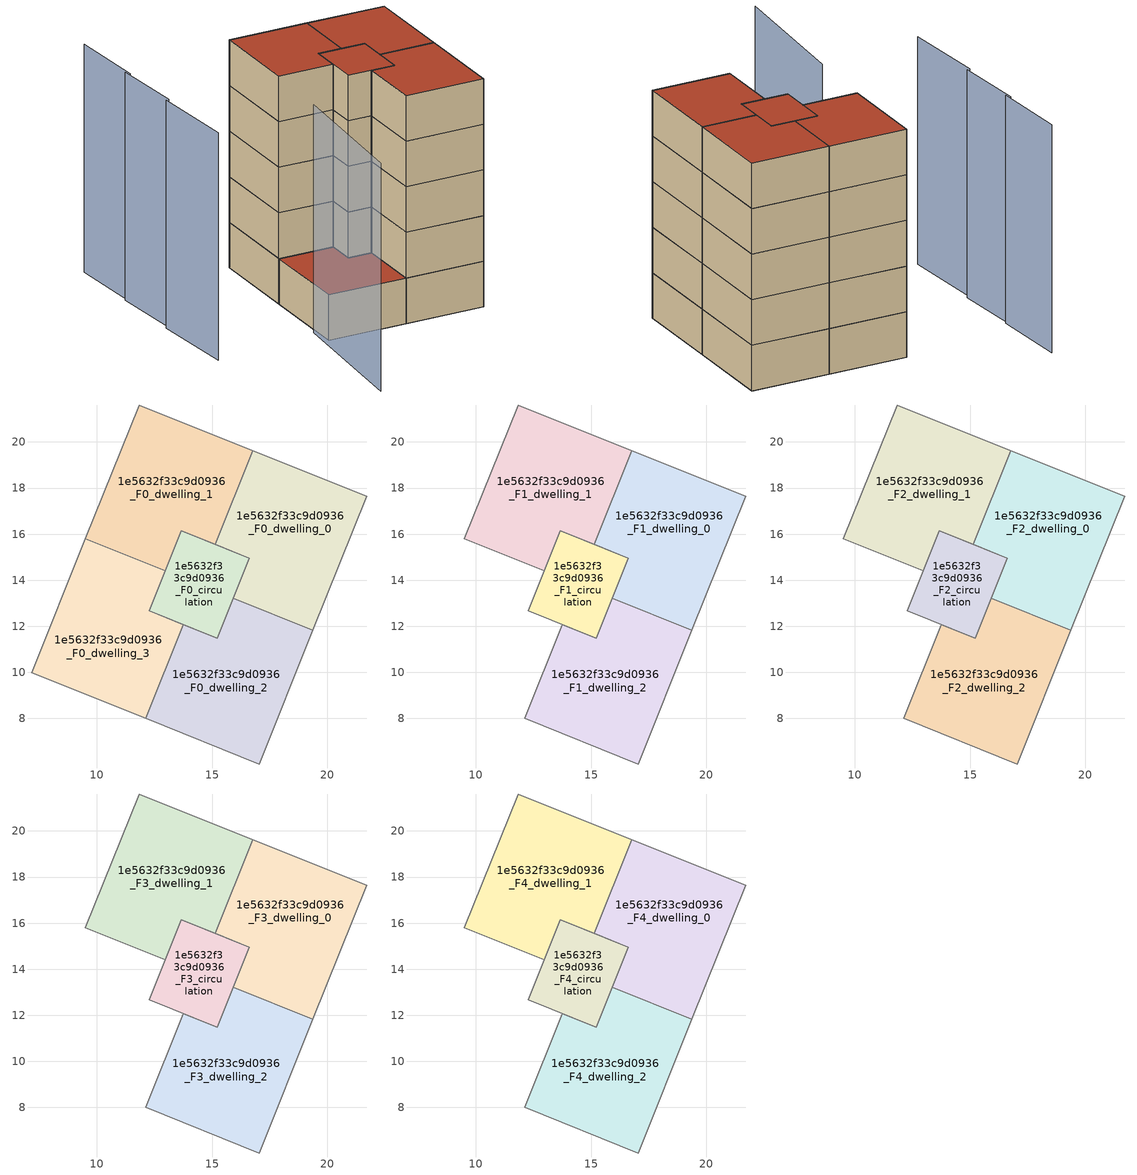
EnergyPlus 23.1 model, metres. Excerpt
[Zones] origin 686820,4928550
1e5632f33c9d0936_F0_dwelling_0
 floor ground (EU_floor_Construction): 19.38,11.83 21.72,17.64 16.78,19.62 15.15,15.56 16.63,14.96 15.93,13.22 z0
 wall adiabatic (EU_wall_Construction): 15.93,13.22 16.63,14.96 15.15,15.56 / 16.78,19.62 21.72,17.64 19.38,11.83 z0:3
 wall to 1e5632f33c9d0936_F0_dwelling_2 (EU_wall_Construction): 19.38,11.83 15.93,13.22 z0:3
 wall to 1e5632f33c9d0936_F0_dwelling_1 (EU_wall_Construction): 15.15,15.56 16.78,19.62 z0:3
1e5632f33c9d0936_F0_dwelling_1
 floor ground (EU_floor_Construction): 15.15,15.56 16.78,19.62 11.84,21.61 9.51,15.8 12.96,14.41 13.66,16.15 z0
 wall adiabatic (EU_wall_Construction): 15.15,15.56 13.66,16.15 12.96,14.41 / 9.51,15.8 11.84,21.61 16.78,19.62 z0:3
 wall to 1e5632f33c9d0936_F0_dwelling_3 (EU_wall_Construction): 12.96,14.41 9.51,15.8 z0:3
1e5632f33c9d0936_F0_dwelling_2
 floor ground (EU_floor_Construction): 17.05,6.02 19.38,11.83 15.93,13.22 15.23,11.48 13.75,12.07 12.11,8 z0
 wall adiabatic (EU_wall_Construction): 19.38,11.83 17.05,6.02 12.11,8 / 13.75,12.07 15.23,11.48 15.93,13.22 z0:3
 wall to 1e5632f33c9d0936_F0_dwelling_3 (EU_wall_Construction): 12.11,8 13.75,12.07 z0:3
1e5632f33c9d0936_F0_dwelling_3
 floor ground (EU_floor_Construction): 12.11,8 13.75,12.07 12.27,12.67 12.96,14.41 9.51,15.8 7.18,9.99 z0
 wall adiabatic (EU_wall_Construction): 12.96,14.41 12.27,12.67 13.75,12.07 / 12.11,8 7.18,9.99 9.51,15.8 z0:3
 roof outside (EU_roof_Construction): 12.96,14.41 12.27,12.67 13.75,12.07 12.11,8 7.18,9.99 9.51,15.8 z3
1e5632f33c9d0936_F0_circulation
 floor ground (EU_floor_Construction): 15.23,11.48 16.63,14.96 13.66,16.15 12.27,12.67 z0
 wall adiabatic (EU_wall_Construction): 13.66,16.15 16.63,14.96 15.23,11.48 12.27,12.67 13.66,16.15 z0:3
1e5632f33c9d0936_F1_dwelling_0
 floor to 1e5632f33c9d0936_F0_dwelling_0 (EU_floor_Construction): 19.38,11.83 21.72,17.64 16.78,19.62 15.15,15.56 16.63,14.96 15.93,13.22 z3
 wall adiabatic (EU_wall_Construction): 15.93,13.22 16.63,14.96 15.15,15.56 / 16.78,19.62 21.72,17.64 19.38,11.83 z3:6
 wall to 1e5632f33c9d0936_F1_dwelling_2 (EU_wall_Construction): 19.38,11.83 15.93,13.22 z3:6
 wall to 1e5632f33c9d0936_F1_dwelling_1 (EU_wall_Construction): 15.15,15.56 16.78,19.62 z3:6
1e5632f33c9d0936_F1_dwelling_1
 floor to 1e5632f33c9d0936_F0_dwelling_1 (EU_floor_Construction): 15.15,15.56 16.78,19.62 11.84,21.61 9.51,15.8 12.96,14.41 13.66,16.15 z3
 wall adiabatic (EU_wall_Construction): 15.15,15.56 13.66,16.15 12.96,14.41 9.51,15.8 11.84,21.61 16.78,19.62 z3:6
1e5632f33c9d0936_F1_dwelling_2
 floor to 1e5632f33c9d0936_F0_dwelling_2 (EU_floor_Construction): 17.05,6.02 19.38,11.83 15.93,13.22 15.23,11.48 13.75,12.07 12.11,8 z3
 wall adiabatic (EU_wall_Construction): 19.38,11.83 17.05,6.02 12.11,8 13.75,12.07 15.23,11.48 15.93,13.22 z3:6
1e5632f33c9d0936_F1_circulation
 floor to 1e5632f33c9d0936_F0_circulation (EU_floor_Construction): 15.23,11.48 16.63,14.96 13.66,16.15 12.26,12.67 z3
 wall adiabatic (EU_wall_Construction): 13.66,16.15 16.63,14.96 15.23,11.48 12.27,12.67 13.66,16.15 z3:6
1e5632f33c9d0936_F2_dwelling_0
 floor to 1e5632f33c9d0936_F1_dwelling_0 (EU_floor_Construction): 19.38,11.83 21.72,17.64 16.78,19.62 15.15,15.56 16.63,14.96 15.93,13.22 z6
 wall adiabatic (EU_wall_Construction): 15.93,13.22 16.63,14.96 15.15,15.56 / 16.78,19.62 21.72,17.64 19.38,11.83 z6:9
 wall to 1e5632f33c9d0936_F2_dwelling_2 (EU_wall_Construction): 19.38,11.83 15.93,13.22 z6:9
 wall to 1e5632f33c9d0936_F2_dwelling_1 (EU_wall_Construction): 15.15,15.56 16.78,19.62 z6:9
1e5632f33c9d0936_F2_dwelling_1
 floor to 1e5632f33c9d0936_F1_dwelling_1 (EU_floor_Construction): 15.15,15.56 16.78,19.62 11.84,21.61 9.51,15.8 12.96,14.41 13.66,16.15 z6
 wall adiabatic (EU_wall_Construction): 15.15,15.56 13.66,16.15 12.96,14.41 9.51,15.8 11.84,21.61 16.78,19.62 z6:9
1e5632f33c9d0936_F2_dwelling_2
 floor to 1e5632f33c9d0936_F1_dwelling_2 (EU_floor_Construction): 17.05,6.02 19.38,11.83 15.93,13.22 15.23,11.48 13.75,12.07 12.11,8 z6
 wall adiabatic (EU_wall_Construction): 19.38,11.83 17.05,6.02 12.11,8 13.75,12.07 15.23,11.48 15.93,13.22 z6:9
1e5632f33c9d0936_F2_circulation
 floor to 1e5632f33c9d0936_F1_circulation (EU_floor_Construction): 15.23,11.48 16.63,14.96 13.66,16.15 12.26,12.67 z6
 wall adiabatic (EU_wall_Construction): 13.66,16.15 16.63,14.96 15.23,11.48 12.27,12.67 13.66,16.15 z6:9
1e5632f33c9d0936_F3_dwelling_0
 floor to 1e5632f33c9d0936_F2_dwelling_0 (EU_floor_Construction): 19.38,11.83 21.72,17.64 16.78,19.62 15.15,15.56 16.63,14.96 15.93,13.22 z9
 wall adiabatic (EU_wall_Construction): 15.93,13.22 16.63,14.96 15.15,15.56 / 16.78,19.62 21.72,17.64 19.38,11.83 z9:12
 wall to 1e5632f33c9d0936_F3_dwelling_2 (EU_wall_Construction): 19.38,11.83 15.93,13.22 z9:12
 wall to 1e5632f33c9d0936_F3_dwelling_1 (EU_wall_Construction): 15.15,15.56 16.78,19.62 z9:12
1e5632f33c9d0936_F3_dwelling_1
 floor to 1e5632f33c9d0936_F2_dwelling_1 (EU_floor_Construction): 15.15,15.56 16.78,19.62 11.84,21.61 9.51,15.8 12.96,14.41 13.66,16.15 z9
 wall adiabatic (EU_wall_Construction): 15.15,15.56 13.66,16.15 12.96,14.41 9.51,15.8 11.84,21.61 16.78,19.62 z9:12
1e5632f33c9d0936_F3_dwelling_2
 floor to 1e5632f33c9d0936_F2_dwelling_2 (EU_floor_Construction): 17.05,6.02 19.38,11.83 15.93,13.22 15.23,11.48 13.75,12.07 12.11,8 z9
 wall adiabatic (EU_wall_Construction): 19.38,11.83 17.05,6.02 12.11,8 13.75,12.07 15.23,11.48 15.93,13.22 z9:12
1e5632f33c9d0936_F3_circulation
 floor to 1e5632f33c9d0936_F2_circulation (EU_floor_Construction): 15.23,11.48 16.63,14.96 13.66,16.15 12.26,12.67 z9
 wall adiabatic (EU_wall_Construction): 13.66,16.15 16.63,14.96 15.23,11.48 12.27,12.67 13.66,16.15 z9:12
1e5632f33c9d0936_F4_dwelling_0
 floor to 1e5632f33c9d0936_F3_dwelling_0 (EU_floor_Construction): 19.38,11.83 21.72,17.64 16.78,19.62 15.15,15.56 16.63,14.96 15.93,13.22 z12
 wall adiabatic (EU_wall_Construction): 15.93,13.22 16.63,14.96 15.15,15.56 / 16.78,19.62 21.72,17.64 19.38,11.83 z12:15
 wall to 1e5632f33c9d0936_F4_dwelling_2 (EU_wall_Construction): 19.38,11.83 15.93,13.22 z12:15
 wall to 1e5632f33c9d0936_F4_dwelling_1 (EU_wall_Construction): 15.15,15.56 16.78,19.62 z12:15
 roof outside (EU_roof_Construction): 21.72,17.64 19.38,11.83 15.93,13.22 16.63,14.96 15.15,15.56 16.78,19.62 z15
1e5632f33c9d0936_F4_dwelling_1
 floor to 1e5632f33c9d0936_F3_dwelling_1 (EU_floor_Construction): 15.15,15.56 16.78,19.62 11.84,21.61 9.51,15.8 12.96,14.41 13.66,16.15 z12
 wall adiabatic (EU_wall_Construction): 15.15,15.56 13.66,16.15 12.96,14.41 9.51,15.8 11.84,21.61 16.78,19.62 z12:15
 roof outside (EU_roof_Construction): 16.78,19.62 15.15,15.56 13.66,16.15 12.96,14.41 9.51,15.8 11.84,21.61 z15
1e5632f33c9d0936_F4_dwelling_2
 floor to 1e5632f33c9d0936_F3_dwelling_2 (EU_floor_Construction): 17.05,6.02 19.38,11.83 15.93,13.22 15.23,11.48 13.75,12.07 12.11,8 z12
 wall adiabatic (EU_wall_Construction): 19.38,11.83 17.05,6.02 12.11,8 13.75,12.07 15.23,11.48 15.93,13.22 z12:15
 roof outside (EU_roof_Construction): 19.38,11.83 17.05,6.02 12.11,8 13.75,12.07 15.23,11.48 15.93,13.22 z15
1e5632f33c9d0936_F4_circulation
 floor to 1e5632f33c9d0936_F3_circulation (EU_floor_Construction): 15.23,11.48 16.63,14.96 13.66,16.15 12.26,12.67 z12
 wall adiabatic (EU_wall_Construction): 13.66,16.15 16.63,14.96 15.23,11.48 12.27,12.67 13.66,16.15 z12:15
 roof outside (EU_roof_Construction): 16.63,14.96 15.23,11.48 12.27,12.67 13.66,16.15 z15
shading: 3.3,2.71 7.51,11.43 / 5.79,27.93 4.09,22.95 / 2.4,18.76 0.61,13.22 / 4.08,23.33 2.59,18.7 z0:15
[Building]
EU S2 Campaign: North Axis=0; Terrain=City; Solar Distribution=FullExterior
[Site:Location]
Bologna: Latitude=44.5; Longitude=11.25; Time Zone=1; Elevation=37
[SizingPeriod:WeatherFileDays]
AnnualSizingPeriod: Begin Month=1; Begin Day of Month=1; End Month=12; End Day of Month=31; Day of Week for Start Day=Monday; Use Weather File Daylight Saving Period=No; Use Weather File Rain and Snow Indicators=No
[MATERIAL]
EU_InternalMass_Material: Roughness=MediumRough; Thickness=0.1; Conductivity=1; Density=1800; Specific Heat=900; Thermal Absorptance=0.9; Solar Absorptance=0.7; Visible Absorptance=0.7
[MATERIAL:NOMASS] Roughness=MediumRough; Thermal Absorptance=0.9; Solar Absorptance=0.7; Visible Absorptance=0.7
Name | Thermal Resistance
EU_wall_NoMass | 0.905828
EU_roof_NoMass | 0.37593
EU_floor_NoMass | 0.67114
[CONSTRUCTION]
EU_wall_Construction: EU_wall_NoMass
EU_roof_Construction: EU_roof_NoMass
EU_floor_Construction: EU_floor_NoMass
EU_InternalMass_Construction: EU_InternalMass_Material
[ZONE] Type=1; Multiplier=1; Ceiling Height=autocalculate; Floor Area=autocalculate; Part of Total Floor Area=Yes
Name | Volume
1e5632f33c9d0936_F0_dwelling_0; 1e5632f33c9d0936_F1_dwelling_0; 1e5632f33c9d0936_F2_dwelling_0; 1e5632f33c9d0936_F3_dwelling_0; 1e5632f33c9d0936_F4_dwelling_0 | 90.9272
1e5632f33c9d0936_F0_dwelling_1; 1e5632f33c9d0936_F1_dwelling_1; 1e5632f33c9d0936_F2_dwelling_1; 1e5632f33c9d0936_F3_dwelling_1; 1e5632f33c9d0936_F4_dwelling_1 | 90.9346
1e5632f33c9d0936_F0_dwelling_2 | 90.9302
1e5632f33c9d0936_F1_dwelling_2; 1e5632f33c9d0936_F2_dwelling_2; 1e5632f33c9d0936_F3_dwelling_2; 1e5632f33c9d0936_F4_dwelling_2 | 90.9316
1e5632f33c9d0936_F0_dwelling_3 | 90.9294
1e5632f33c9d0936_F0_circulation; 1e5632f33c9d0936_F1_circulation; 1e5632f33c9d0936_F2_circulation; 1e5632f33c9d0936_F3_circulation; 1e5632f33c9d0936_F4_circulation | 35.9722
[INTERNALMASS] Construction=EU_InternalMass_Construction
Name | Zone or ZoneList | Surface Area
1e5632f33c9d0936_F0_dwelling_0_EU_InternalMass | 1e5632f33c9d0936_F0_dwelling_0 | 30.3102
1e5632f33c9d0936_F0_dwelling_1_EU_InternalMass | 1e5632f33c9d0936_F0_dwelling_1 | 30.3102
1e5632f33c9d0936_F0_dwelling_2_EU_InternalMass | 1e5632f33c9d0936_F0_dwelling_2 | 30.3102
1e5632f33c9d0936_F0_dwelling_3_EU_InternalMass | 1e5632f33c9d0936_F0_dwelling_3 | 30.3102
1e5632f33c9d0936_F1_dwelling_0_EU_InternalMass | 1e5632f33c9d0936_F1_dwelling_0 | 60.6203
1e5632f33c9d0936_F1_dwelling_1_EU_InternalMass | 1e5632f33c9d0936_F1_dwelling_1 | 30.3102
1e5632f33c9d0936_F1_dwelling_2_EU_InternalMass | 1e5632f33c9d0936_F1_dwelling_2 | 30.3102
1e5632f33c9d0936_F2_dwelling_0_EU_InternalMass | 1e5632f33c9d0936_F2_dwelling_0 | 60.6203
1e5632f33c9d0936_F2_dwelling_1_EU_InternalMass | 1e5632f33c9d0936_F2_dwelling_1 | 30.3102
1e5632f33c9d0936_F2_dwelling_2_EU_InternalMass | 1e5632f33c9d0936_F2_dwelling_2 | 30.3102
1e5632f33c9d0936_F3_dwelling_0_EU_InternalMass | 1e5632f33c9d0936_F3_dwelling_0 | 60.6203
1e5632f33c9d0936_F3_dwelling_1_EU_InternalMass | 1e5632f33c9d0936_F3_dwelling_1 | 30.3102
1e5632f33c9d0936_F3_dwelling_2_EU_InternalMass | 1e5632f33c9d0936_F3_dwelling_2 | 30.3102
1e5632f33c9d0936_F4_dwelling_0_EU_InternalMass | 1e5632f33c9d0936_F4_dwelling_0 | 60.6203
1e5632f33c9d0936_F4_dwelling_1_EU_InternalMass | 1e5632f33c9d0936_F4_dwelling_1 | 30.3102
1e5632f33c9d0936_F4_dwelling_2_EU_InternalMass | 1e5632f33c9d0936_F4_dwelling_2 | 30.3102
[OTHEREQUIPMENT] Fuel Type=Electricity; Design Level Calculation Method=Watts/Area; Power per Zone Floor Area=1; Fraction Latent=0; Fraction Radiant=0; Fraction Lost=0; Carbon Dioxide Generation Rate=0; EndUse Subcategory=EU_Step8_InternalGains
Name | Zone or ZoneList or Space or SpaceList | Schedule
EU_Step8_InternalGain_1e5632f33c9d0936_F0_dwelling_0_f000 | 1e5632f33c9d0936_F0_dwelling_0 | EU_Step8_GainSchedule_1e5632f33c9d0936_F0_dwelling_0_f000
EU_Step8_InternalGain_1e5632f33c9d0936_F0_dwelling_1_f000 | 1e5632f33c9d0936_F0_dwelling_1 | EU_Step8_GainSchedule_1e5632f33c9d0936_F0_dwelling_1_f000
EU_Step8_InternalGain_1e5632f33c9d0936_F0_dwelling_2_f000 | 1e5632f33c9d0936_F0_dwelling_2 | EU_Step8_GainSchedule_1e5632f33c9d0936_F0_dwelling_2_f000
EU_Step8_InternalGain_1e5632f33c9d0936_F0_dwelling_3_f000 | 1e5632f33c9d0936_F0_dwelling_3 | EU_Step8_GainSchedule_1e5632f33c9d0936_F0_dwelling_3_f000
EU_Step8_InternalGain_1e5632f33c9d0936_F1_dwelling_0_f000 | 1e5632f33c9d0936_F1_dwelling_0 | EU_Step8_GainSchedule_1e5632f33c9d0936_F1_dwelling_0_f000
EU_Step8_InternalGain_1e5632f33c9d0936_F1_dwelling_1_f000 | 1e5632f33c9d0936_F1_dwelling_1 | EU_Step8_GainSchedule_1e5632f33c9d0936_F1_dwelling_1_f000
EU_Step8_InternalGain_1e5632f33c9d0936_F1_dwelling_2_f000 | 1e5632f33c9d0936_F1_dwelling_2 | EU_Step8_GainSchedule_1e5632f33c9d0936_F1_dwelling_2_f000
EU_Step8_InternalGain_1e5632f33c9d0936_F2_dwelling_0_f000 | 1e5632f33c9d0936_F2_dwelling_0 | EU_Step8_GainSchedule_1e5632f33c9d0936_F2_dwelling_0_f000
EU_Step8_InternalGain_1e5632f33c9d0936_F2_dwelling_1_f000 | 1e5632f33c9d0936_F2_dwelling_1 | EU_Step8_GainSchedule_1e5632f33c9d0936_F2_dwelling_1_f000
EU_Step8_InternalGain_1e5632f33c9d0936_F2_dwelling_2_f000 | 1e5632f33c9d0936_F2_dwelling_2 | EU_Step8_GainSchedule_1e5632f33c9d0936_F2_dwelling_2_f000
EU_Step8_InternalGain_1e5632f33c9d0936_F3_dwelling_0_f000 | 1e5632f33c9d0936_F3_dwelling_0 | EU_Step8_GainSchedule_1e5632f33c9d0936_F3_dwelling_0_f000
EU_Step8_InternalGain_1e5632f33c9d0936_F3_dwelling_1_f000 | 1e5632f33c9d0936_F3_dwelling_1 | EU_Step8_GainSchedule_1e5632f33c9d0936_F3_dwelling_1_f000
EU_Step8_InternalGain_1e5632f33c9d0936_F3_dwelling_2_f000 | 1e5632f33c9d0936_F3_dwelling_2 | EU_Step8_GainSchedule_1e5632f33c9d0936_F3_dwelling_2_f000
EU_Step8_InternalGain_1e5632f33c9d0936_F4_dwelling_0_f000 | 1e5632f33c9d0936_F4_dwelling_0 | EU_Step8_GainSchedule_1e5632f33c9d0936_F4_dwelling_0_f000
EU_Step8_InternalGain_1e5632f33c9d0936_F4_dwelling_1_f000 | 1e5632f33c9d0936_F4_dwelling_1 | EU_Step8_GainSchedule_1e5632f33c9d0936_F4_dwelling_1_f000
EU_Step8_InternalGain_1e5632f33c9d0936_F4_dwelling_2_f000 | 1e5632f33c9d0936_F4_dwelling_2 | EU_Step8_GainSchedule_1e5632f33c9d0936_F4_dwelling_2_f000
[ZONEINFILTRATION:DESIGNFLOWRATE] Schedule=EU_AlwaysOn; Design Flow Rate Calculation Method=Flow/Area; Flow Rate per Floor Area=0.0005; Constant Term Coefficient=1; Temperature Term Coefficient=0; Velocity Term Coefficient=0; Velocity Squared Term Coefficient=0
Name | Zone or ZoneList or Space or SpaceList
EU_Circulation_Infiltration_1e5632f33c9d0936_F0_circulation | 1e5632f33c9d0936_F0_circulation
EU_Circulation_Infiltration_1e5632f33c9d0936_F1_circulation | 1e5632f33c9d0936_F1_circulation
EU_Circulation_Infiltration_1e5632f33c9d0936_F2_circulation | 1e5632f33c9d0936_F2_circulation
EU_Circulation_Infiltration_1e5632f33c9d0936_F3_circulation | 1e5632f33c9d0936_F3_circulation
EU_Circulation_Infiltration_1e5632f33c9d0936_F4_circulation | 1e5632f33c9d0936_F4_circulation
[ZONEVENTILATION:DESIGNFLOWRATE] Schedule=EU_AlwaysOn; Design Flow Rate Calculation Method=AirChanges/Hour; Air Changes per Hour=0.73129; Ventilation Type=Natural; Fan Pressure Rise=0; Fan Total Efficiency=1; Constant Term Coefficient=1; Temperature Term Coefficient=0; Velocity Term Coefficient=0; Velocity Squared Term Coefficient=0; Minimum Indoor Temperature=-100; Maximum Indoor Temperature=100; Delta Temperature=-100; Minimum Outdoor Temperature=-100; Maximum Outdoor Temperature=100; Maximum Wind Speed=40
Name | Zone or ZoneList or Space or SpaceList
EU_ConstantAir_1e5632f33c9d0936_F0_dwelling_0 | 1e5632f33c9d0936_F0_dwelling_0
EU_ConstantAir_1e5632f33c9d0936_F0_dwelling_1 | 1e5632f33c9d0936_F0_dwelling_1
EU_ConstantAir_1e5632f33c9d0936_F0_dwelling_2 | 1e5632f33c9d0936_F0_dwelling_2
EU_ConstantAir_1e5632f33c9d0936_F0_dwelling_3 | 1e5632f33c9d0936_F0_dwelling_3
EU_ConstantAir_1e5632f33c9d0936_F1_dwelling_0 | 1e5632f33c9d0936_F1_dwelling_0
EU_ConstantAir_1e5632f33c9d0936_F1_dwelling_1 | 1e5632f33c9d0936_F1_dwelling_1
EU_ConstantAir_1e5632f33c9d0936_F1_dwelling_2 | 1e5632f33c9d0936_F1_dwelling_2
EU_ConstantAir_1e5632f33c9d0936_F2_dwelling_0 | 1e5632f33c9d0936_F2_dwelling_0
EU_ConstantAir_1e5632f33c9d0936_F2_dwelling_1 | 1e5632f33c9d0936_F2_dwelling_1
EU_ConstantAir_1e5632f33c9d0936_F2_dwelling_2 | 1e5632f33c9d0936_F2_dwelling_2
EU_ConstantAir_1e5632f33c9d0936_F3_dwelling_0 | 1e5632f33c9d0936_F3_dwelling_0
EU_ConstantAir_1e5632f33c9d0936_F3_dwelling_1 | 1e5632f33c9d0936_F3_dwelling_1
EU_ConstantAir_1e5632f33c9d0936_F3_dwelling_2 | 1e5632f33c9d0936_F3_dwelling_2
EU_ConstantAir_1e5632f33c9d0936_F4_dwelling_0 | 1e5632f33c9d0936_F4_dwelling_0
EU_ConstantAir_1e5632f33c9d0936_F4_dwelling_1 | 1e5632f33c9d0936_F4_dwelling_1
EU_ConstantAir_1e5632f33c9d0936_F4_dwelling_2 | 1e5632f33c9d0936_F4_dwelling_2
[HVACTEMPLATE:THERMOSTAT] Constant Heating Setpoint=20; Constant Cooling Setpoint=50
EU_HeatOnly_1e5632f33c9d0936_F0_dwelling_0; EU_HeatOnly_1e5632f33c9d0936_F0_dwelling_1; EU_HeatOnly_1e5632f33c9d0936_F0_dwelling_2; EU_HeatOnly_1e5632f33c9d0936_F0_dwelling_3; EU_HeatOnly_1e5632f33c9d0936_F1_dwelling_0; EU_HeatOnly_1e5632f33c9d0936_F1_dwelling_1; EU_HeatOnly_1e5632f33c9d0936_F1_dwelling_2; EU_HeatOnly_1e5632f33c9d0936_F2_dwelling_0; EU_HeatOnly_1e5632f33c9d0936_F2_dwelling_1; EU_HeatOnly_1e5632f33c9d0936_F2_dwelling_2; EU_HeatOnly_1e5632f33c9d0936_F3_dwelling_0; EU_HeatOnly_1e5632f33c9d0936_F3_dwelling_1; EU_HeatOnly_1e5632f33c9d0936_F3_dwelling_2; EU_HeatOnly_1e5632f33c9d0936_F4_dwelling_0; EU_HeatOnly_1e5632f33c9d0936_F4_dwelling_1; EU_HeatOnly_1e5632f33c9d0936_F4_dwelling_2
[HVACTEMPLATE:ZONE:IDEALLOADSAIRSYSTEM] System Availability Schedule=EU_AlwaysOn; Maximum Heating Supply Air Temperature=50; Minimum Cooling Supply Air Temperature=13; Maximum Heating Supply Air Humidity Ratio=0.0156; Minimum Cooling Supply Air Humidity Ratio=0.0077; Heating Limit=NoLimit; Cooling Limit=NoLimit; Heating Availability Schedule=EU_AlwaysOn; Cooling Availability Schedule=EU_CoolingOff; Dehumidification Control Type=ConstantSensibleHeatRatio; Cooling Sensible Heat Ratio=0.7; Dehumidification Setpoint=60; Humidification Control Type=None; Humidification Setpoint=30; Outdoor Air Method=None; Outdoor Air Flow Rate per Person=0.00944; Outdoor Air Flow Rate per Zone Floor Area=0; Outdoor Air Flow Rate per Zone=0; Demand Controlled Ventilation Type=None; Outdoor Air Economizer Type=NoEconomizer; Heat Recovery Type=None; Sensible Heat Recovery Effectiveness=0.7; Latent Heat Recovery Effectiveness=0.65
Name | Template Thermostat
1e5632f33c9d0936_F0_dwelling_0 | EU_HeatOnly_1e5632f33c9d0936_F0_dwelling_0
1e5632f33c9d0936_F0_dwelling_1 | EU_HeatOnly_1e5632f33c9d0936_F0_dwelling_1
1e5632f33c9d0936_F0_dwelling_2 | EU_HeatOnly_1e5632f33c9d0936_F0_dwelling_2
1e5632f33c9d0936_F0_dwelling_3 | EU_HeatOnly_1e5632f33c9d0936_F0_dwelling_3
1e5632f33c9d0936_F1_dwelling_0 | EU_HeatOnly_1e5632f33c9d0936_F1_dwelling_0
1e5632f33c9d0936_F1_dwelling_1 | EU_HeatOnly_1e5632f33c9d0936_F1_dwelling_1
1e5632f33c9d0936_F1_dwelling_2 | EU_HeatOnly_1e5632f33c9d0936_F1_dwelling_2
1e5632f33c9d0936_F2_dwelling_0 | EU_HeatOnly_1e5632f33c9d0936_F2_dwelling_0
1e5632f33c9d0936_F2_dwelling_1 | EU_HeatOnly_1e5632f33c9d0936_F2_dwelling_1
1e5632f33c9d0936_F2_dwelling_2 | EU_HeatOnly_1e5632f33c9d0936_F2_dwelling_2
1e5632f33c9d0936_F3_dwelling_0 | EU_HeatOnly_1e5632f33c9d0936_F3_dwelling_0
1e5632f33c9d0936_F3_dwelling_1 | EU_HeatOnly_1e5632f33c9d0936_F3_dwelling_1
1e5632f33c9d0936_F3_dwelling_2 | EU_HeatOnly_1e5632f33c9d0936_F3_dwelling_2
1e5632f33c9d0936_F4_dwelling_0 | EU_HeatOnly_1e5632f33c9d0936_F4_dwelling_0
1e5632f33c9d0936_F4_dwelling_1 | EU_HeatOnly_1e5632f33c9d0936_F4_dwelling_1
1e5632f33c9d0936_F4_dwelling_2 | EU_HeatOnly_1e5632f33c9d0936_F4_dwelling_2
[SIZING:ZONE] Zone Cooling Design Supply Air Temperature Input Method=SupplyAirTemperature; Zone Cooling Design Supply Air Temperature=13; Zone Heating Design Supply Air Temperature Input Method=SupplyAirTemperature; Zone Heating Design Supply Air Temperature=50; Zone Cooling Design Supply Air Humidity Ratio=0.008; Zone Heating Design Supply Air Humidity Ratio=0.008; Cooling Design Air Flow Method=DesignDay; Cooling Design Air Flow Rate=0; Cooling Minimum Air Flow per Zone Floor Area=0.000762; Cooling Minimum Air Flow=0; Cooling Minimum Air Flow Fraction=0.2; Heating Design Air Flow Method=DesignDay; Heating Design Air Flow Rate=0; Heating Maximum Air Flow per Zone Floor Area=0.002032; Heating Maximum Air Flow=0.141576; Heating Maximum Air Flow Fraction=0.3; Account for Dedicated Outdoor Air System=No; Dedicated Outdoor Air System Control Strategy=NeutralSupplyAir; Dedicated Outdoor Air Low Setpoint Temperature for Design=autosize; Dedicated Outdoor Air High Setpoint Temperature for Design=autosize; Zone Load Sizing Method=Sensible Load Only No Latent Load; Zone Latent Cooling Design Supply Air Humidity Ratio Input Method=HumidityRatioDifference; Zone Cooling Design Supply Air Humidity Ratio Difference=0.005; Zone Latent Heating Design Supply Air Humidity Ratio Input Method=HumidityRatioDifference; Zone Humidification Design Supply Air Humidity Ratio Difference=0.005
1e5632f33c9d0936_F0_dwelling_0; 1e5632f33c9d0936_F0_dwelling_1; 1e5632f33c9d0936_F0_dwelling_2; 1e5632f33c9d0936_F0_dwelling_3; 1e5632f33c9d0936_F1_dwelling_0; 1e5632f33c9d0936_F1_dwelling_1; 1e5632f33c9d0936_F1_dwelling_2; 1e5632f33c9d0936_F2_dwelling_0; 1e5632f33c9d0936_F2_dwelling_1; 1e5632f33c9d0936_F2_dwelling_2; 1e5632f33c9d0936_F3_dwelling_0; 1e5632f33c9d0936_F3_dwelling_1; 1e5632f33c9d0936_F3_dwelling_2; 1e5632f33c9d0936_F4_dwelling_0; 1e5632f33c9d0936_F4_dwelling_1; 1e5632f33c9d0936_F4_dwelling_2
[SCHEDULE:CONSTANT]
Name | Hourly Value
EU_AlwaysOn | 1
EU_CoolingOff | 0
[SCHEDULE:FILE] Column Number=1; Rows to Skip at Top=0; Number of Hours of Data=8760; Column Separator=Comma; Interpolate to Timestep=No; Minutes per Item=60; Adjust Schedule for Daylight Savings=Yes
Name | File
EU_Step8_GainSchedule_1e5632f33c9d0936_F0_dwelling_0_f000 | ../../schedules/1e5632f33c9d0936/1e5632f33c9d0936_F0_dwelling_0_f000_gain.csv
EU_Step8_GainSchedule_1e5632f33c9d0936_F0_dwelling_1_f000 | ../../schedules/1e5632f33c9d0936/1e5632f33c9d0936_F0_dwelling_1_f000_gain.csv
EU_Step8_GainSchedule_1e5632f33c9d0936_F0_dwelling_2_f000 | ../../schedules/1e5632f33c9d0936/1e5632f33c9d0936_F0_dwelling_2_f000_gain.csv
EU_Step8_GainSchedule_1e5632f33c9d0936_F0_dwelling_3_f000 | ../../schedules/1e5632f33c9d0936/1e5632f33c9d0936_F0_dwelling_3_f000_gain.csv
EU_Step8_GainSchedule_1e5632f33c9d0936_F1_dwelling_0_f000 | ../../schedules/1e5632f33c9d0936/1e5632f33c9d0936_F1_dwelling_0_f000_gain.csv
EU_Step8_GainSchedule_1e5632f33c9d0936_F1_dwelling_1_f000 | ../../schedules/1e5632f33c9d0936/1e5632f33c9d0936_F1_dwelling_1_f000_gain.csv
EU_Step8_GainSchedule_1e5632f33c9d0936_F1_dwelling_2_f000 | ../../schedules/1e5632f33c9d0936/1e5632f33c9d0936_F1_dwelling_2_f000_gain.csv
EU_Step8_GainSchedule_1e5632f33c9d0936_F2_dwelling_0_f000 | ../../schedules/1e5632f33c9d0936/1e5632f33c9d0936_F2_dwelling_0_f000_gain.csv
EU_Step8_GainSchedule_1e5632f33c9d0936_F2_dwelling_1_f000 | ../../schedules/1e5632f33c9d0936/1e5632f33c9d0936_F2_dwelling_1_f000_gain.csv
EU_Step8_GainSchedule_1e5632f33c9d0936_F2_dwelling_2_f000 | ../../schedules/1e5632f33c9d0936/1e5632f33c9d0936_F2_dwelling_2_f000_gain.csv
EU_Step8_GainSchedule_1e5632f33c9d0936_F3_dwelling_0_f000 | ../../schedules/1e5632f33c9d0936/1e5632f33c9d0936_F3_dwelling_0_f000_gain.csv
EU_Step8_GainSchedule_1e5632f33c9d0936_F3_dwelling_1_f000 | ../../schedules/1e5632f33c9d0936/1e5632f33c9d0936_F3_dwelling_1_f000_gain.csv
EU_Step8_GainSchedule_1e5632f33c9d0936_F3_dwelling_2_f000 | ../../schedules/1e5632f33c9d0936/1e5632f33c9d0936_F3_dwelling_2_f000_gain.csv
EU_Step8_GainSchedule_1e5632f33c9d0936_F4_dwelling_0_f000 | ../../schedules/1e5632f33c9d0936/1e5632f33c9d0936_F4_dwelling_0_f000_gain.csv
EU_Step8_GainSchedule_1e5632f33c9d0936_F4_dwelling_1_f000 | ../../schedules/1e5632f33c9d0936/1e5632f33c9d0936_F4_dwelling_1_f000_gain.csv
EU_Step8_GainSchedule_1e5632f33c9d0936_F4_dwelling_2_f000 | ../../schedules/1e5632f33c9d0936/1e5632f33c9d0936_F4_dwelling_2_f000_gain.csv
